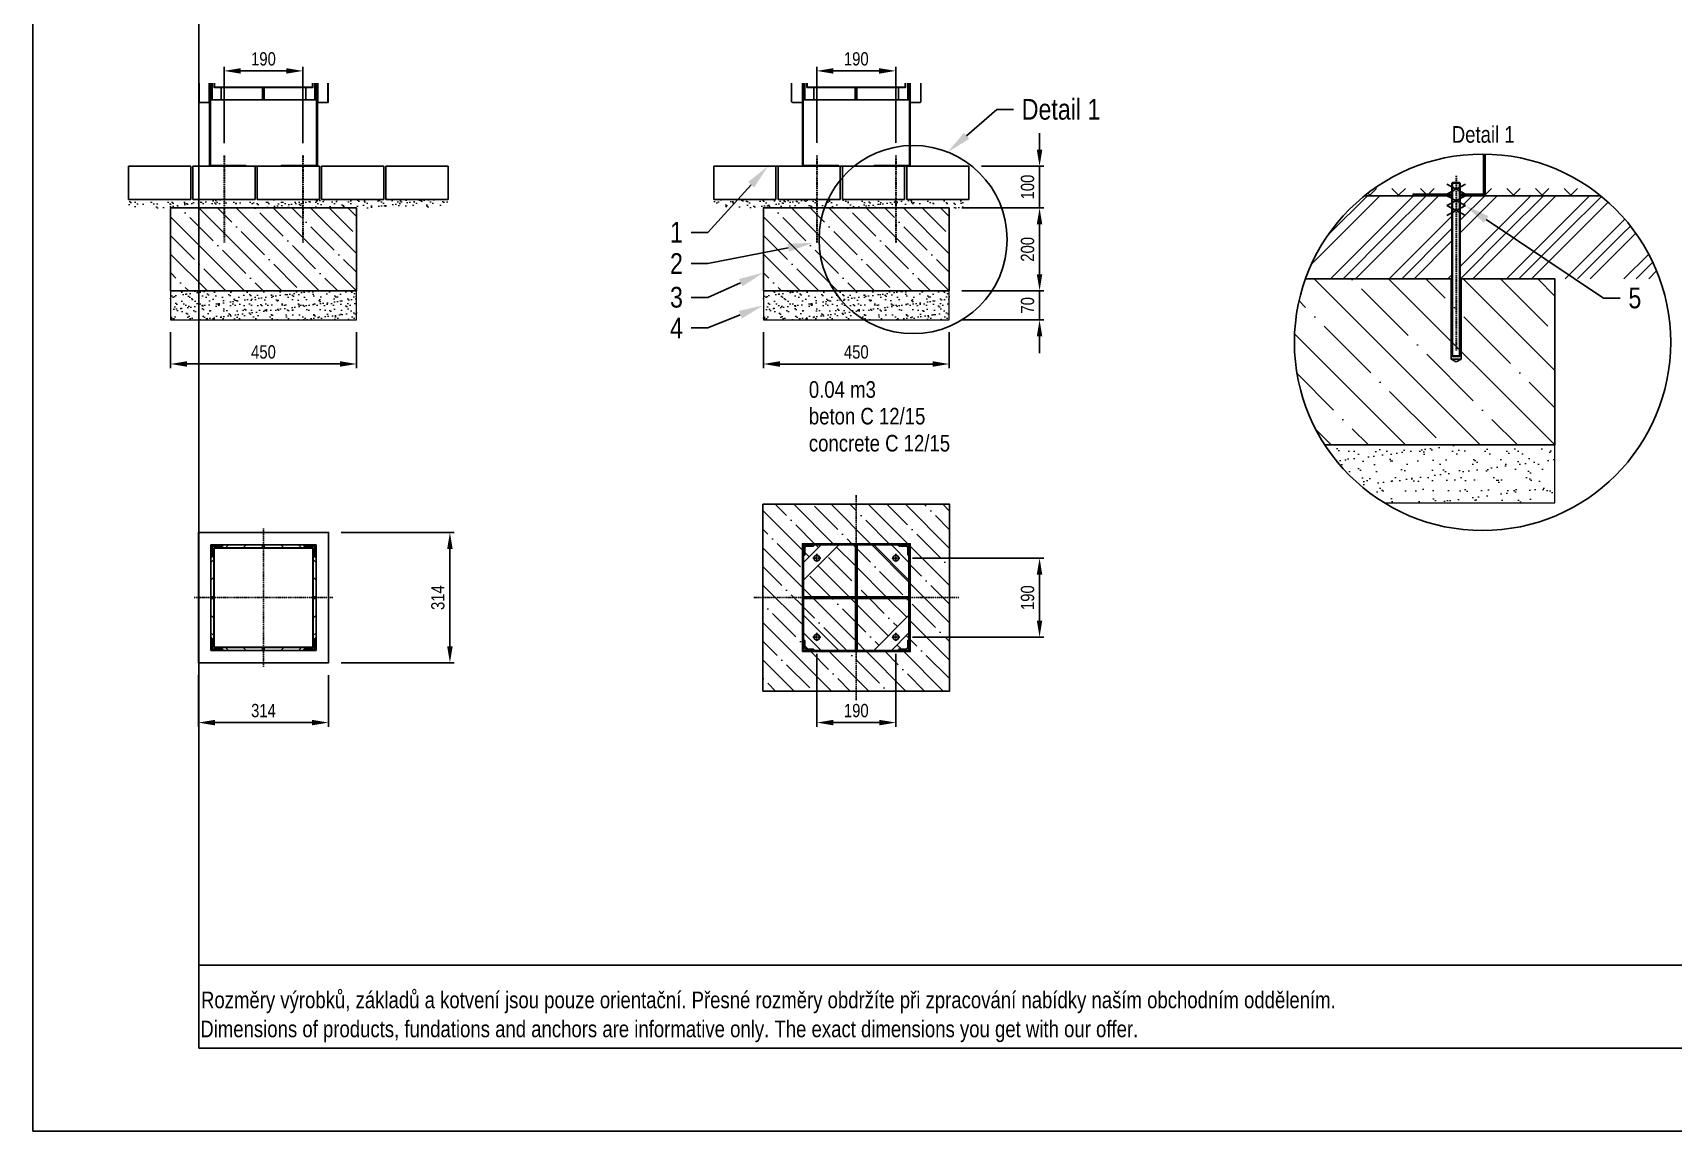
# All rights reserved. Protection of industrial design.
# Model space of a CAD drawing. Header units: millimetres. Extents: x 5064 to 11004, y 3085 to 7285.
# Drawn here: x 5064 to 9018, y 3085 to 5732 of the extents above; entities that cross this region are included whole.
import ezdxf
from ezdxf import colors
from ezdxf.entities.mleader import LeaderData, LeaderLine
from ezdxf.lldxf.tags import DXFTag
from ezdxf.math import Vec2, Vec3

# ---------------------------------------------------------------- set-up
doc = ezdxf.new("R2010")
doc.units = ezdxf.units.MM
doc.header["$LTSCALE"] = 0.3
doc.linetypes.add('DashDot', pattern=[15, 9, -3, 0, -3])
doc.layers.add('Nekreslit', color=6, linetype='Continuous', plot=False)
doc.layers.add('SRAFY', color=251, linetype='Continuous', lineweight=13)
doc.styles.add('SEACAD_Arial', font='arial.ttf', dxfattribs={"width": 0.8})
tags = doc.linetypes.add('HIDDEN2', pattern=[4.7625, 3.175, -1.5875]).pattern_tags.tags
tags[6:7] = [DXFTag(74, 4), DXFTag(75, 0), DXFTag(340, '0'), DXFTag(46, 0.0), DXFTag(50, 0.0), DXFTag(44, 0.0), DXFTag(45, 0.0)]
tags[4:5] = [DXFTag(74, 4), DXFTag(75, 0), DXFTag(340, '0'), DXFTag(46, 0.0), DXFTag(50, 0.0), DXFTag(44, 0.0), DXFTag(45, 0.0)]
doc.dimstyles.new('ISO-25', dxfattribs={"dimtxt": 1.6, "dimasz": 2, "dimexe": 0.5, "dimexo": 1.5, "dimtad": 1, "dimdec": 0, "dimtxsty": 'SEACAD_Arial', "dimcen": 2, "dimadec": 0, "dimazin": 0, "dimtfac": 1, "dimtdec": 0, "dimtmove": 0, "dimatfit": 3, "dimfxl": 1, "dimarcsym": 0})

# ---------------------------------------------------------------- blocks, each defined once
blk = doc.blocks.new('*D135')
at = {"color": 0, "lineweight": -2, "transparency": 16777216}
for p, q in [((6825.3, 5010.5), (6825.3, 4924.1)), ((7273.4, 5010.5), (7273.4, 4924.1)), ((6865.3, 4934.1), (7233.4, 4934.1))]:
    blk.add_line(p, q, dxfattribs=at)
at = {"color": 0, "transparency": 16777216}
for points in [[(6865.3, 4940.8), (6865.3, 4927.5), (6825.3, 4934.1)], [(7233.4, 4940.8), (7233.4, 4927.5), (7273.4, 4934.1)]]:
    blk.add_solid(points, dxfattribs=at)
at = {"layer": 'Defpoints', "color": 0, "transparency": 16777216}
for p in [(6825.3, 5040.5), (7273.4, 5040.5), (7273.4, 4934.1)]:
    blk.add_point(p, dxfattribs=at)
at = {"color": 0, "transparency": 16777216, "insert": (7049.4, 4963), "char_height": 32, "attachment_point": 5, "style": 'SEACAD_Arial'}
blk.add_mtext('450', dxfattribs=at)
blk = doc.blocks.new('*D163')
at = {"color": 0, "lineweight": -2, "transparency": 16777216}
for p, q in [((5525.4, 5466.7), (5525.4, 5650.5)), ((5565.4, 5640.5), (5675.4, 5640.5)), ((5715.4, 5466.7), (5715.4, 5650.5))]:
    blk.add_line(p, q, dxfattribs=at)
at = {"color": 0, "transparency": 16777216}
for points in [[(5565.4, 5647.1), (5565.4, 5633.8), (5525.4, 5640.5)], [(5675.4, 5647.1), (5675.4, 5633.8), (5715.4, 5640.5)]]:
    blk.add_solid(points, dxfattribs=at)
at = {"layer": 'Defpoints', "color": 0, "transparency": 16777216}
for p in [(5715.4, 5640.5), (5525.4, 5436.7), (5715.4, 5436.7)]:
    blk.add_point(p, dxfattribs=at)
at = {"color": 0, "transparency": 16777216, "insert": (5620.4, 5669.3), "char_height": 32, "attachment_point": 5, "style": 'SEACAD_Arial'}
blk.add_mtext('190', dxfattribs=at)
blk = doc.blocks.new('*D165')
at = {"color": 0, "lineweight": -2, "transparency": 16777216}
for p, q in [((6954.3, 5466.8), (6954.3, 5650.5)), ((6994.3, 5640.5), (7104.3, 5640.5)), ((7144.3, 5466.8), (7144.3, 5650.5))]:
    blk.add_line(p, q, dxfattribs=at)
at = {"color": 0, "transparency": 16777216}
for points in [[(6994.3, 5647.1), (6994.3, 5633.8), (6954.3, 5640.5)], [(7104.3, 5647.1), (7104.3, 5633.8), (7144.3, 5640.5)]]:
    blk.add_solid(points, dxfattribs=at)
at = {"layer": 'Defpoints', "color": 0, "transparency": 16777216}
for p in [(7144.3, 5640.5), (6954.3, 5436.8), (7144.3, 5436.8)]:
    blk.add_point(p, dxfattribs=at)
at = {"color": 0, "transparency": 16777216, "insert": (7049.3, 5669.3), "char_height": 32, "attachment_point": 5, "style": 'SEACAD_Arial'}
blk.add_mtext('190', dxfattribs=at)
blk = doc.blocks.new('*D166')
at = {"color": 0, "lineweight": -2, "transparency": 16777216}
for p, q in [((7491.1, 5450.7), (7491.1, 5490.7)), ((7350.8, 5410.7), (7501.1, 5410.7)), ((7491.1, 5410.7), (7491.1, 5310.5)), ((7303.4, 5310.5), (7501.1, 5310.5)), ((7491.1, 5270.5), (7491.1, 5230.5))]:
    blk.add_line(p, q, dxfattribs=at)
at = {"color": 0, "transparency": 16777216}
for points in [[(7484.4, 5450.7), (7497.7, 5450.7), (7491.1, 5410.7)], [(7484.4, 5270.5), (7497.7, 5270.5), (7491.1, 5310.5)]]:
    blk.add_solid(points, dxfattribs=at)
at = {"layer": 'Defpoints', "color": 0, "transparency": 16777216}
for p in [(7320.8, 5410.7), (7273.4, 5310.5), (7491.1, 5310.5)]:
    blk.add_point(p, dxfattribs=at)
at = {"color": 0, "transparency": 16777216, "insert": (7462.2, 5360.6), "char_height": 32, "attachment_point": 5, "rotation": 90, "style": 'SEACAD_Arial'}
blk.add_mtext('100', dxfattribs=at)
blk = doc.blocks.new('*D167')
at = {"color": 0, "lineweight": -2, "transparency": 16777216}
for p, q in [((7303.4, 5310.5), (7501.1, 5310.5)), ((7491.1, 5270.5), (7491.1, 5150.5)), ((7303.4, 5110.5), (7501.1, 5110.5))]:
    blk.add_line(p, q, dxfattribs=at)
at = {"color": 0, "transparency": 16777216}
for points in [[(7484.4, 5270.5), (7497.7, 5270.5), (7491.1, 5310.5)], [(7484.4, 5150.5), (7497.7, 5150.5), (7491.1, 5110.5)]]:
    blk.add_solid(points, dxfattribs=at)
at = {"layer": 'Defpoints', "color": 0, "transparency": 16777216}
for p in [(7273.4, 5310.5), (7273.4, 5110.5), (7491.1, 5110.5)]:
    blk.add_point(p, dxfattribs=at)
at = {"color": 0, "transparency": 16777216, "insert": (7462.2, 5210.5), "char_height": 32, "attachment_point": 5, "rotation": 90, "style": 'SEACAD_Arial'}
blk.add_mtext('200', dxfattribs=at)
blk = doc.blocks.new('*D168')
at = {"color": 0, "lineweight": -2, "transparency": 16777216}
for p, q in [((7491.1, 5150.5), (7491.1, 5190.5)), ((7303.4, 5110.5), (7501.1, 5110.5)), ((7491.1, 5110.5), (7491.1, 5040.5)), ((7303.4, 5040.5), (7501.1, 5040.5)), ((7491.1, 5000.5), (7491.1, 4960.5))]:
    blk.add_line(p, q, dxfattribs=at)
at = {"color": 0, "transparency": 16777216}
for points in [[(7484.4, 5150.5), (7497.7, 5150.5), (7491.1, 5110.5)], [(7484.4, 5000.5), (7497.7, 5000.5), (7491.1, 5040.5)]]:
    blk.add_solid(points, dxfattribs=at)
at = {"layer": 'Defpoints', "color": 0, "transparency": 16777216}
for p in [(7273.4, 5110.5), (7273.4, 5040.5), (7491.1, 5040.5)]:
    blk.add_point(p, dxfattribs=at)
at = {"color": 0, "transparency": 16777216, "insert": (7462.2, 5075.5), "char_height": 32, "attachment_point": 5, "rotation": 90, "style": 'SEACAD_Arial'}
blk.add_mtext('70', dxfattribs=at)
blk = doc.blocks.new('*D173')
at = {"color": 0, "lineweight": -2, "transparency": 16777216}
for p, q in [((5396.4, 5010.6), (5396.4, 4924.2)), ((5844.5, 5010.6), (5844.5, 4924.2)), ((5436.4, 4934.2), (5804.5, 4934.2))]:
    blk.add_line(p, q, dxfattribs=at)
at = {"color": 0, "transparency": 16777216}
for points in [[(5436.4, 4940.9), (5436.4, 4927.6), (5396.4, 4934.2)], [(5804.5, 4940.9), (5804.5, 4927.6), (5844.5, 4934.2)]]:
    blk.add_solid(points, dxfattribs=at)
at = {"layer": 'Defpoints', "color": 0, "transparency": 16777216}
for p in [(5396.4, 5040.6), (5844.5, 5040.6), (5844.5, 4934.2)]:
    blk.add_point(p, dxfattribs=at)
at = {"color": 0, "transparency": 16777216, "insert": (5620.4, 4963.1), "char_height": 32, "attachment_point": 5, "style": 'SEACAD_Arial'}
blk.add_mtext('450', dxfattribs=at)
blk = doc.blocks.new('L 30x30x3')
for p, q in [((30, 0), (0, 0)), ((0, 0), (0, -30)), ((30, -1), (30, 0)), ((0, -30), (1, -30)), ((3, -5), (3, -28)), ((28, -3), (5, -3))]:
    blk.add_line(p, q)
for centre, start, end in [((1, -28), 270, 0), ((5, -5), 90, 180), ((28, -1), 270, 0)]:
    blk.add_arc(centre, 2, start, end)
blk = doc.blocks.new('L 25x25x3')
for p, q in [((25, 0), (0, 0)), ((0, 0), (0, -25)), ((25, -1), (25, 0)), ((0, -25), (1, -25)), ((3, -6.5), (3, -23)), ((23, -3), (6.5, -3))]:
    blk.add_line(p, q)
for centre, radius, start, end in [((1, -23), 2, 270, 0), ((6.5, -6.5), 3.5, 90, 180), ((23, -1), 2, 270, 0)]:
    blk.add_arc(centre, radius, start, end)
blk = doc.blocks.new('*D202')
at = {"color": 0, "lineweight": -2, "transparency": 16777216}
for p, q in [((5463.4, 4184.1), (5463.4, 4060)), ((5777.4, 4184.1), (5777.4, 4060)), ((5503.4, 4070), (5737.4, 4070))]:
    blk.add_line(p, q, dxfattribs=at)
at = {"color": 0, "transparency": 16777216}
for points in [[(5503.4, 4076.6), (5503.4, 4063.3), (5463.4, 4070)], [(5737.4, 4076.6), (5737.4, 4063.3), (5777.4, 4070)]]:
    blk.add_solid(points, dxfattribs=at)
at = {"layer": 'Defpoints', "color": 0, "transparency": 16777216}
for p in [(5463.4, 4214.1), (5777.4, 4214.1), (5777.4, 4070)]:
    blk.add_point(p, dxfattribs=at)
at = {"color": 0, "transparency": 16777216, "insert": (5620.4, 4098.8), "char_height": 32, "attachment_point": 5, "style": 'SEACAD_Arial'}
blk.add_mtext('314', dxfattribs=at)
blk = doc.blocks.new('*D203')
at = {"color": 0, "lineweight": -2, "transparency": 16777216}
for p, q in [((5807.4, 4528.1), (6079.8, 4528.1)), ((6069.8, 4488.1), (6069.8, 4254.1)), ((5807.4, 4214.1), (6079.8, 4214.1))]:
    blk.add_line(p, q, dxfattribs=at)
at = {"color": 0, "transparency": 16777216}
for points in [[(6063.1, 4488.1), (6076.5, 4488.1), (6069.8, 4528.1)], [(6063.1, 4254.1), (6076.5, 4254.1), (6069.8, 4214.1)]]:
    blk.add_solid(points, dxfattribs=at)
at = {"layer": 'Defpoints', "color": 0, "transparency": 16777216}
for p in [(5777.4, 4528.1), (5777.4, 4214.1), (6069.8, 4214.1)]:
    blk.add_point(p, dxfattribs=at)
at = {"color": 0, "transparency": 16777216, "insert": (6040.9, 4371.1), "char_height": 32, "attachment_point": 5, "rotation": 90, "style": 'SEACAD_Arial'}
blk.add_mtext('314', dxfattribs=at)
blk = doc.blocks.new('*D204')
at = {"color": 0, "lineweight": -2, "transparency": 16777216}
for p, q in [((6954.2, 4235.9), (6954.2, 4060)), ((7144.5, 4235.9), (7144.5, 4060)), ((6994.2, 4070), (7104.5, 4070))]:
    blk.add_line(p, q, dxfattribs=at)
at = {"color": 0, "transparency": 16777216}
for points in [[(6994.2, 4076.6), (6994.2, 4063.3), (6954.2, 4070)], [(7104.5, 4076.6), (7104.5, 4063.3), (7144.5, 4070)]]:
    blk.add_solid(points, dxfattribs=at)
at = {"layer": 'Defpoints', "color": 0, "transparency": 16777216}
for p in [(6954.2, 4265.9), (7144.5, 4265.9), (7144.5, 4070)]:
    blk.add_point(p, dxfattribs=at)
at = {"color": 0, "transparency": 16777216, "insert": (7049.3, 4098.8), "char_height": 32, "attachment_point": 5, "style": 'SEACAD_Arial'}
blk.add_mtext('190', dxfattribs=at)
blk = doc.blocks.new('*D205')
at = {"color": 0, "lineweight": -2, "transparency": 16777216}
for p, q in [((7184.5, 4466.3), (7501.1, 4466.3)), ((7491.1, 4426.3), (7491.1, 4315.9)), ((7184.5, 4275.9), (7501.1, 4275.9))]:
    blk.add_line(p, q, dxfattribs=at)
at = {"color": 0, "transparency": 16777216}
for points in [[(7484.4, 4426.3), (7497.7, 4426.3), (7491.1, 4466.3)], [(7484.4, 4315.9), (7497.7, 4315.9), (7491.1, 4275.9)]]:
    blk.add_solid(points, dxfattribs=at)
at = {"layer": 'Defpoints', "color": 0, "transparency": 16777216}
for p in [(7154.5, 4466.3), (7154.5, 4275.9), (7491.1, 4275.9)]:
    blk.add_point(p, dxfattribs=at)
at = {"color": 0, "transparency": 16777216, "insert": (7462.2, 4371.1), "char_height": 32, "attachment_point": 5, "rotation": 90, "style": 'SEACAD_Arial'}
blk.add_mtext('190', dxfattribs=at)

msp = doc.modelspace()

# ---------------------------------------------------------------- hatches: boundary and pattern name
at = {"layer": 'SRAFY'}
h = msp.add_hatch(dxfattribs=at)
h.set_pattern_fill('ANGLE', color=256, scale=7, angle=45)
h.set_pattern_definition([(45, (1372.663, 3127.9), (-34.574, 34.574), [35.56, -13.335]), (135, (1372.663, 3127.9), (-34.574, -34.574), [35.56, -13.335])])
edge = h.paths.add_edge_path()
edge.add_line((8820.6, 5356.8), (8565.1, 5356.8))
edge.add_arc((-193086.9, 5352.5), 201652, -0.003622, 0.001208, ccw=False)
edge.add_line((8565.1, 5339.8), (8843.2, 5339.8))
edge.add_arc((8558.9, 4986.4), 453.5, 51.185, 54.752)
edge = h.paths.add_edge_path()
edge.add_line((8472.6, 5354.4), (8472.6, 5356.8))
edge.add_line((8472.6, 5356.8), (8297.2, 5356.8))
edge.add_arc((8558.9, 4986.4), 453.5, 125.248, 128.815)
edge.add_line((8274.7, 5339.8), (8391.4, 5339.8))
edge.add_line((8391.4, 5339.8), (8391.4, 5343.8))
edge.add_line((8391.4, 5343.8), (8472.6, 5343.8))
edge.add_line((8472.6, 5343.8), (8472.6, 5354.4))
h = msp.add_hatch(dxfattribs=at)
h.set_pattern_fill('ANSI31', color=256)
h.paths.add_polyline_path([(8565.1, 5439.9, 0.002205), (8561.1, 5439.9), (8561.1, 5339.8), (8565.1, 5339.8)])
h = msp.add_hatch(dxfattribs=at)
h.set_pattern_fill('GOST_GROUND', color=256, scale=10)
h.set_pattern_definition([(45, (1372.66, 3127.9), (141.4214, -9e-15), [200]), (45, (1402.66, 3127.9), (141.4214, -9e-15), [200]), (45, (1432.66, 3127.9), (141.4214, -9e-15), [200])])
h.paths.add_polyline_path([(8485.1, 5306.8), (8472.6, 5313.4), (8485.1, 5320.1), (8485.1, 5339.7), (8274.6, 5339.7, 0.138009), (8132.1, 5139.6), (8485.1, 5139.4)])
h.paths.add_polyline_path([(8843.2, 5339.7), (8505.1, 5339.7), (8505.1, 5320.1), (8517.6, 5313.4), (8505.1, 5306.8), (8505.1, 5139.4), (8733.2, 5139.2), (8985.9, 5139.2, 0.138278)])
h = msp.add_hatch(dxfattribs=at)
h.set_pattern_fill('ANSI31', color=256)
h.paths.add_polyline_path([(8481.1, 5343.8), (8391.4, 5343.8), (8391.4, 5339.8), (8481.1, 5339.8)])
h.paths.add_polyline_path([(8561.1, 5343.8), (8509.1, 5343.8), (8509.1, 5339.8), (8561.1, 5339.8)])
h = msp.add_hatch(dxfattribs=at)
h.set_pattern_fill('AR-SAND', color=256, scale=0.5)
h.paths.add_polyline_path([(5464.4, 5330.7), (5295.4, 5330.7), (5295.4, 5310.8), (5430.4, 5310.8), (5464.4, 5310.8)])
h.paths.add_polyline_path([(5514.4, 5330.7), (5464.4, 5330.7), (5464.4, 5310.8), (5514.4, 5310.7)])
h.paths.add_polyline_path([(5794.4, 5330.7), (5514.4, 5330.7), (5514.4, 5310.7), (5794.4, 5310.5)])
h.paths.add_polyline_path([(6065.4, 5330.7), (5794.4, 5330.7), (5794.4, 5310.5), (5878.5, 5310.5), (6065.4, 5310.5)])
h = msp.add_hatch(dxfattribs=at)
h.set_pattern_fill('ANSI35', color=256, scale=10, angle=90)
h.set_pattern_definition([(135, (-1258.534, 0.097), (-44.9013, -44.9013), []), (135, (-1258.534, 45), (-44.9013, -44.9013), [79.375, -15.875, 0, -15.875])])
h.paths.add_polyline_path([(5844.5, 5310.6), (5396.4, 5310.9), (5396.4, 5110.5), (5844.5, 5110.5)])
h = msp.add_hatch(dxfattribs=at)
h.set_pattern_fill('AR-SAND', color=256, scale=0.5)
h.set_pattern_definition([(37.5, (170.387, 0), (-0.800016, 24.47066), [0, -19.304, 0, -21.59, 0, -20.6375]), (7.5, (170.387, 0), (22.47616, 35.84126), [0, -10.414, 0, -17.399, 0, -6.6675]), (327.5, (154.766, 0), (39.54962, 0.07186), [0, -6.35, 0, -22.86, 0, -29.845]), (317.5, (154.766, 0), (38.17782, 11.14647), [0, -3.175, 0, -14.986, 0, -17.145])])
h.paths.add_polyline_path([(6763.6, 5330.7), (6705.8, 5330.7), (6705.8, 5310.8), (6745.4, 5310.8)])
h.paths.add_polyline_path([(6944.3, 5330.7), (6763.6, 5330.7), (6745.4, 5310.8), (6825.3, 5310.8), (6944.3, 5310.7)])
h.paths.add_polyline_path([(7154.3, 5330.7), (6944.3, 5330.7), (6944.3, 5310.7), (7154.3, 5310.5)])
h.paths.add_polyline_path([(7320.8, 5330.7), (7154.3, 5330.7), (7154.3, 5310.5), (7273.4, 5310.5), (7320.8, 5310.5)])
h = msp.add_hatch(dxfattribs=at)
h.set_pattern_fill('ANSI35', color=256, scale=10, angle=90)
h.set_pattern_definition([(135, (170.387, 0), (-44.9013, -44.9013), []), (135, (170.387, 44.9), (-44.9013, -44.9013), [79.375, -15.875, 0, -15.875])])
h.paths.add_polyline_path([(7273.4, 5310.5), (6825.3, 5310.8), (6825.3, 5110.5), (7273.4, 5110.5)])
h = msp.add_hatch(dxfattribs=at)
h.set_pattern_fill('AR-SAND', color=256, scale=0.5)
h.set_pattern_definition([(37.5, (6.963, -149.535), (-0.800016, 24.47066), [0, -19.304, 0, -21.59, 0, -20.6375]), (7.5, (6.963, -149.535), (22.47616, 35.84126), [0, -10.414, 0, -17.399, 0, -6.6675]), (327.5, (-8.658, -149.535), (39.54962, 0.07186), [0, -6.35, 0, -22.86, 0, -29.845]), (317.5, (-8.658, -149.535), (38.17782, 11.14647), [0, -3.175, 0, -14.986, 0, -17.145])])
h.paths.add_polyline_path([(5844.5, 5040.6), (5844.5, 5110.6), (5396.4, 5110.6), (5396.4, 5040.6)])
h = msp.add_hatch(dxfattribs=at)
h.set_pattern_fill('AR-SAND', color=256, scale=0.5)
h.set_pattern_definition([(37.5, (1435.883, -149.632), (-0.800016, 24.47066), [0, -19.304, 0, -21.59, 0, -20.6375]), (7.5, (1435.883, -149.632), (22.47616, 35.84126), [0, -10.414, 0, -17.399, 0, -6.6675]), (327.5, (1420.262, -149.632), (39.54962, 0.07186), [0, -6.35, 0, -22.86, 0, -29.845]), (317.5, (1420.262, -149.632), (38.17782, 11.14647), [0, -3.175, 0, -14.986, 0, -17.145])])
h.paths.add_polyline_path([(7273.4, 5040.5), (7273.4, 5110.5), (6825.3, 5110.5), (6825.3, 5040.5)])
h = msp.add_hatch(dxfattribs=at)
h.set_pattern_fill('ANSI35', color=256, scale=20, angle=90)
h.set_pattern_definition([(135, (-5472.8, -5481.73), (-89.8026, -89.8026), []), (135, (-5472.8, -5391.92), (-89.8026, -89.8026), [158.75, -31.75, 0, -31.75])])
edge = h.paths.add_edge_path()
edge.add_arc((8558.9, 4986.4), 453.5, 160.2531, 213.0381)
edge.add_line((8178.7, 4739.2), (8733.2, 4739.2))
edge.add_line((8733.2, 4739.2), (8733.2, 5139.2))
edge.add_line((8733.2, 5139.2), (8132.1, 5139.6))
h = msp.add_hatch(dxfattribs=at)
h.set_pattern_fill('AR-SAND', color=256)
h.set_pattern_definition([(37.5, (-5813.58, 815.907), (-1.60003, 48.94132), [0, -38.608, 0, -43.18, 0, -41.275]), (7.5, (-5813.58, 815.91), (44.95233, 71.6825), [0, -20.828, 0, -34.798, 0, -13.335]), (327.5, (-5844.82, 815.907), (79.09924, 0.14372), [0, -12.7, 0, -45.72, 0, -59.69]), (317.5, (-5844.82, 815.91), (76.35565, 22.29293), [0, -6.35, 0, -29.972, 0, -34.29])])
h.paths.add_polyline_path([(8733.2, 4739.2), (8178.7, 4739.2, 0.112104), (8322.8, 4599.2), (8733.2, 4599.2)])
h = msp.add_hatch(dxfattribs=at)
h.set_pattern_fill('ANSI35', color=256, scale=10, angle=90)
h.paths.add_polyline_path([(7274.3, 4596.1), (7049.3, 4596.1), (7049.3, 4501.1), (7179.3, 4501.1), (7179.3, 4371.1), (7274.3, 4371.1)])
h.paths.add_polyline_path([(7049.3, 4596.1), (6824.3, 4596.1), (6824.3, 4371.1), (6919.3, 4371.1), (6919.3, 4501.1), (7049.3, 4501.1)])
h.paths.add_polyline_path([(6919.3, 4371.1), (6824.3, 4371.1), (6824.3, 4146.1), (7049.3, 4146.1), (7049.3, 4241.1), (6919.3, 4241.1)])
h.paths.add_polyline_path([(7274.3, 4371.1), (7179.3, 4371.1), (7179.3, 4241.1), (7049.3, 4241.1), (7049.3, 4146.1), (7274.3, 4146.1)])
h.paths.add_polyline_path([(7173.3, 4267.1, -0.414214), (7175.3, 4269.1), (7176.3, 4269.1), (7176.3, 4286.5), (7133.9, 4244.1), (7151.3, 4244.1), (7151.3, 4245.1, -0.414214), (7153.3, 4247.1), (7169.8, 4247.1, 0.414214), (7173.3, 4250.6)], flags=16)
h.paths.add_polyline_path([(7176.3, 4328.9), (7176.3, 4369.1), (7051.3, 4369.1), (7051.3, 4244.1), (7091.5, 4244.1)], flags=17)
h.paths.add_polyline_path([(7176.3, 4413.2), (7091.5, 4498.1), (7051.3, 4498.1), (7051.3, 4373.1), (7176.3, 4373.1)], flags=17)
h.paths.add_polyline_path([(7047.3, 4498.1), (7007.2, 4498.1), (6922.3, 4413.2), (6922.3, 4373.1), (7047.3, 4373.1)], flags=17)
h.paths.add_polyline_path([(7047.3, 4369.1), (6922.3, 4369.1), (6922.3, 4328.9), (7007.2, 4244.1), (7047.3, 4244.1)], flags=17)
h.paths.add_polyline_path([(7173.3, 4491.6, 0.414214), (7169.8, 4495.1), (7153.3, 4495.1, -0.414214), (7151.3, 4497.1), (7151.3, 4498.1), (7133.9, 4498.1), (7176.3, 4455.7), (7176.3, 4473.1), (7175.3, 4473.1, -0.414214), (7173.3, 4475.1)], flags=16)
h.paths.add_polyline_path([(6922.3, 4286.5), (6922.3, 4269.1), (6923.3, 4269.1, -0.414214), (6925.3, 4267.1), (6925.3, 4250.6, 0.414214), (6928.8, 4247.1), (6945.3, 4247.1, -0.414214), (6947.3, 4245.1), (6947.3, 4244.1), (6964.8, 4244.1)], flags=16)
h.paths.add_polyline_path([(6964.8, 4498.1), (6947.3, 4498.1), (6947.3, 4497.1, -0.414214), (6945.3, 4495.1), (6928.8, 4495.1, 0.414214), (6925.3, 4491.6), (6925.3, 4475.1, -0.414214), (6923.3, 4473.1), (6922.3, 4473.1), (6922.3, 4455.7)], flags=16)

# ---------------------------------------------------------------- linework, layer by layer
at = {"color": 7, "linetype": 'Continuous'}
for p, q in [((5464.4, 5610.7), (5464.4, 5466.7)), ((5445.4, 5410.7), (5295.4, 5410.7)), ((5295.4, 5410.7), (5295.4, 5330.7)), ((5445.4, 5330.7), (5445.4, 5410.7)), ((5600.4, 5410.7), (5450.4, 5410.7)), ((5450.4, 5410.7), (5450.4, 5330.7)), ((5600.4, 5330.7), (5600.4, 5410.7)), ((5755.4, 5410.7), (5605.4, 5410.7)), ((5605.4, 5410.7), (5605.4, 5330.7)), ((5755.4, 5330.7), (5755.4, 5410.7)), ((5910.4, 5410.7), (5760.4, 5410.7)), ((5760.4, 5410.7), (5760.4, 5330.7)), ((5910.4, 5330.7), (5910.4, 5410.7)), ((6065.4, 5410.7), (5915.4, 5410.7)), ((5915.4, 5410.7), (5915.4, 5330.7)), ((6065.4, 5330.7), (6065.4, 5410.7)), ((6855.8, 5410.7), (6705.8, 5410.7)), ((6705.8, 5410.7), (6705.8, 5330.7)), ((6855.8, 5330.7), (6855.8, 5410.7)), ((7010.8, 5410.7), (6860.8, 5410.7)), ((6860.8, 5410.7), (6860.8, 5330.7)), ((7010.8, 5330.7), (7010.8, 5410.7)), ((7165.8, 5410.7), (7015.8, 5410.7)), ((7015.8, 5410.7), (7015.8, 5330.7)), ((7165.8, 5330.7), (7165.8, 5410.7)), ((7320.8, 5410.7), (7170.8, 5410.7)), ((7170.8, 5410.7), (7170.8, 5330.7)), ((7320.8, 5330.7), (7320.8, 5410.7)), ((8485.1, 5339.8), (8274.7, 5339.8)), ((8485.1, 5369.8), (8485.1, 4953.7)), ((8505.1, 4953.7), (8505.1, 5369.8)), ((5295.4, 5330.7), (5445.4, 5330.7)), ((5450.4, 5330.7), (5600.4, 5330.7)), ((5605.4, 5330.7), (5755.4, 5330.7)), ((5760.4, 5330.7), (5910.4, 5330.7)), ((5915.4, 5330.7), (6065.4, 5330.7)), ((6705.8, 5330.7), (6855.8, 5330.7)), ((6860.8, 5330.7), (7010.8, 5330.7)), ((7015.8, 5330.7), (7165.8, 5330.7)), ((7170.8, 5330.7), (7320.8, 5330.7))]:
    msp.add_line(p, q, dxfattribs=at)
for p, q in [((5496.4, 5610.7), (5496.4, 5570.7)), ((5722.4, 5600.7), (5518.4, 5600.7)), ((5607.4, 5600.7), (5604.4, 5600.7)), ((5727.4, 5600.7), (5724.4, 5600.7)), ((5744.4, 5610.7), (5744.4, 5570.7)), ((5750.4, 5600.7), (5747.4, 5600.7)), ((6925.3, 5610.7), (6925.3, 5570.7)), ((7151.3, 5600.7), (6947.3, 5600.7)), ((7036.3, 5600.7), (7033.3, 5600.7)), ((7156.3, 5600.7), (7153.3, 5600.7)), ((7173.3, 5610.7), (7173.3, 5570.7)), ((7179.3, 5600.7), (7176.3, 5600.7)), ((5490.4, 5564.7), (5490.4, 5410.7)), ((5490.4, 5564.7), (5490.4, 5410.7)), ((5492.4, 5570.7), (5747.4, 5570.7)), ((5750.4, 5564.7), (5750.4, 5410.7)), ((6919.3, 5564.7), (6919.3, 5410.7)), ((6919.3, 5564.7), (6919.3, 5410.7)), ((6919.3, 5564.7), (6919.3, 5410.7)), ((6921.3, 5570.7), (7176.3, 5570.7)), ((7179.3, 5564.7), (7179.3, 5410.7)), ((7179.3, 5564.7), (7179.3, 5410.7)), ((8565.1, 5439.7), (8565.1, 5339.8)), ((6836.3, 5410.7), (6876.3, 5410.7)), ((6919.3, 5410.7), (7179.3, 5410.7)), ((6919.3, 5410.7), (7179.3, 5410.7)), ((6919.3, 5410.7), (7179.3, 5410.7)), ((8274.7, 5339.8), (8485.1, 5339.8)), ((8471.1, 5339.8), (8485.1, 5339.8)), ((8472.6, 5367.8), (8517.6, 5343.8)), ((8472.6, 5343.8), (8517.6, 5367.8)), ((8472.6, 5339.8), (8517.6, 5315.8)), ((8472.6, 5315.8), (8517.6, 5339.8)), ((8481.1, 5343.8), (8481.1, 5339.8)), ((8486.7, 5371.4), (8503.5, 5371.4)), ((8505.1, 5339.8), (8559.1, 5339.8)), ((8509.1, 5343.8), (8509.1, 5339.8)), ((8561.1, 5343.8), (8561.1, 5339.8)), ((8565.1, 5339.8), (8843.2, 5339.8)), ((5295.4, 5330.7), (5437.4, 5330.7)), ((8472.6, 5315.8), (8517.6, 5291.8)), ((8472.6, 5291.8), (8517.6, 5315.8)), ((5528.8, 4491.1), (5535.8, 4498.1)), ((5571.3, 4491.1), (5578.3, 4498.1)), ((5662.6, 4498.1), (5669.6, 4491.1)), ((5705, 4498.1), (5712, 4491.1)), ((6922.3, 4455.7), (6964.8, 4498.1)), ((6922.3, 4413.2), (7007.2, 4498.1)), ((7091.5, 4498.1), (7176.3, 4413.2)), ((7133.9, 4498.1), (7176.3, 4455.7)), ((5493.4, 4455.7), (5500.4, 4462.7)), ((5740.4, 4462.7), (5747.4, 4455.7)), ((5493.4, 4413.2), (5500.4, 4420.2)), ((5740.4, 4420.2), (5747.4, 4413.2)), ((5500.4, 4321.9), (5493.4, 4328.9)), ((5747.4, 4328.9), (5740.4, 4321.9)), ((7007.2, 4244.1), (6922.3, 4328.9)), ((7176.3, 4328.9), (7091.5, 4244.1)), ((5500.4, 4279.5), (5493.4, 4286.5)), ((5747.4, 4286.5), (5740.4, 4279.5)), ((6964.8, 4244.1), (6922.3, 4286.5)), ((7176.3, 4286.5), (7133.9, 4244.1)), ((5535.8, 4244.1), (5528.8, 4251.1)), ((5578.3, 4244.1), (5571.3, 4251.1)), ((5669.6, 4251.1), (5662.6, 4244.1)), ((5712, 4251.1), (5705, 4244.1))]:
    msp.add_line(p, q)
at = {"linetype": 'DashDot', "lineweight": 30}
for p, q in [((5525.4, 5436.7), (5525.4, 5226.1)), ((5715.4, 5436.7), (5715.4, 5226.1)), ((6954.3, 5436.8), (6954.3, 5226.1)), ((7144.3, 5436.8), (7144.3, 5226.1)), ((8495.1, 5387.8), (8495.1, 4966.5))]:
    msp.add_line(p, q, dxfattribs=at)
at = {"lineweight": 15}
for p, q in [((6836.3, 5410.7), (6886.3, 5410.7)), ((8486.7, 5371.4), (8486.7, 4952.1)), ((8503.5, 4952.1), (8503.5, 5371.4))]:
    msp.add_line(p, q, dxfattribs=at)
at = {"color": 7, "linetype": 'HIDDEN2'}
for p, q in [((8486.7, 5371.4), (8485.1, 5369.8)), ((8505.1, 5369.8), (8485.1, 5369.8)), ((8505.1, 5369.8), (8503.5, 5371.4)), ((8485.1, 4953.7), (8505.1, 4953.7)), ((8485.1, 4953.7), (8486.7, 4952.1)), ((8495.1, 4952.1), (8486.7, 4952.1)), ((8503.5, 4952.1), (8495.1, 4952.1)), ((8503.5, 4952.1), (8505.1, 4953.7))]:
    msp.add_line(p, q, dxfattribs=at)
at = {"linetype": 'HIDDEN2'}
for p, q in [((8483.1, 5139.4), (8483.1, 4946.1)), ((8507.1, 4946.1), (8507.1, 5139.4))]:
    msp.add_line(p, q, dxfattribs=at)
at = {"color": 7, "linetype": 'HIDDEN2', "ltscale": 0.2}
msp.add_line((8483.1, 4946.1), (8507.1, 4946.1), dxfattribs=at)
at = {"linetype": 'HIDDEN2', "ltscale": 0.2}
for p in [(8483.1, 4946.1), (8507.1, 4946.1)]:
    msp.add_line(p, (8495.1, 4939.2), dxfattribs=at)
at = {"linetype": 'DashDot'}
for p, q in [((7049.3, 4618.1), (7049.3, 4124.1)), ((5620.4, 4538.1), (5620.4, 4204.1)), ((5453.4, 4371.1), (5787.4, 4371.1)), ((6802.3, 4371.1), (7296.3, 4371.1))]:
    msp.add_line(p, q, dxfattribs=at)
at = {"color": 0, "linetype": 'DashDot', "ltscale": 0.1}
for p, q in [((6954.2, 4476.3), (6954.2, 4456.3)), ((7144.5, 4476.3), (7144.5, 4456.3)), ((6964.2, 4466.3), (6944.2, 4466.3)), ((7154.5, 4466.3), (7134.5, 4466.3)), ((6964.2, 4275.9), (6944.2, 4275.9)), ((6954.2, 4285.9), (6954.2, 4265.9)), ((7154.5, 4275.9), (7134.5, 4275.9)), ((7144.5, 4285.9), (7144.5, 4265.9))]:
    msp.add_line(p, q, dxfattribs=at)
for points in [[(5464.4, 5610.7), (5464.4, 5564.7), (5490.4, 5564.7), (5490.4, 5610.7)], [(5465.4, 5610.7), (5465.4, 5564.7), (5489.4, 5564.7), (5489.4, 5610.7)], [(5493.4, 5600.7), (5490.4, 5600.7), (5490.4, 5410.7), (5750.4, 5410.7), (5750.4, 5600.7), (5747.4, 5600.7)], [(5493.4, 5600.7), (5493.4, 5610.7)], [(5493.4, 5570.7), (5493.4, 5610.7)], [(5501.4, 5610.7), (5501.4, 5600.7), (5739.4, 5600.7), (5739.4, 5610.7)], [(5502.4, 5610.7), (5502.4, 5601.7), (5738.4, 5601.7), (5738.4, 5610.7)], [(5518.4, 5600.7), (5518.4, 5570.7)], [(5722.4, 5600.7), (5722.4, 5570.7)], [(5747.4, 5570.7), (5747.4, 5610.7)], [(5776.4, 5610.7), (5776.4, 5564.7), (5750.4, 5564.7), (5750.4, 5610.7)], [(5775.4, 5610.7), (5775.4, 5564.7), (5751.4, 5564.7), (5751.4, 5610.7)], [(6922.3, 5600.7), (6919.3, 5600.7), (6919.3, 5410.7), (7179.3, 5410.7), (7179.3, 5600.7), (7176.3, 5600.7)], [(6922.3, 5600.7), (6922.3, 5610.7)], [(6922.3, 5570.7), (6922.3, 5610.7)], [(6930.3, 5610.7), (6930.3, 5600.7), (7168.3, 5600.7), (7168.3, 5610.7)], [(6931.3, 5610.7), (6931.3, 5601.7), (7167.3, 5601.7), (7167.3, 5610.7)], [(6947.3, 5600.7), (6947.3, 5570.7)], [(7151.3, 5600.7), (7151.3, 5570.7)], [(7176.3, 5570.7), (7176.3, 5610.7)], [(8561.1, 5439.9), (8561.1, 5339.8), (8565.1, 5339.8), (8565.1, 5439.9)], [(8485.1, 5343.8), (8391.4, 5343.8), (8391.4, 5339.8)], [(8391.4, 5339.8), (8485.1, 5339.8)], [(8505.1, 5339.8), (8561.1, 5339.8), (8561.1, 5343.8), (8505.1, 5343.8)], [(8485.1, 5139.4), (8132.1, 5139.6)], [(8178.7, 4739.2), (8733.2, 4739.2), (8733.2, 5139.2), (8505.1, 5139.4)], [(5622.4, 4491.1), (5622.4, 4498.1), (5618.4, 4498.1), (5618.4, 4491.1)], [(5500.4, 4373.1), (5493.4, 4373.1), (5493.4, 4369.1), (5500.4, 4369.1)], [(5740.4, 4369.1), (5747.4, 4369.1), (5747.4, 4373.1), (5740.4, 4373.1)], [(7047.3, 4373.1), (6922.3, 4373.1), (6922.3, 4369.1), (7047.3, 4369.1)], [(7051.3, 4369.1), (7176.3, 4369.1), (7176.3, 4373.1), (7051.3, 4373.1)], [(5618.4, 4251.1), (5618.4, 4244.1), (5622.4, 4244.1), (5622.4, 4251.1)]]:
    msp.add_lwpolyline(points)
for points in [[(5492.4, 5410.7), (5490.4, 5410.7), (5490.4, 5600.7), (5492.4, 5600.7)], [(5621.9, 5570.7), (5621.9, 5600.7), (5617.9, 5600.7), (5617.9, 5570.7)], [(5748.4, 5410.7), (5750.4, 5410.7), (5750.4, 5600.7), (5748.4, 5600.7)], [(6921.3, 5410.7), (6919.3, 5410.7), (6919.3, 5600.7), (6921.3, 5600.7)], [(7050.8, 5570.7), (7050.8, 5600.7), (7046.8, 5600.7), (7046.8, 5570.7)], [(7177.3, 5410.7), (7179.3, 5410.7), (7179.3, 5600.7), (7177.3, 5600.7)], [(5577.3, 5410.7), (5492.4, 5410.7), (5492.4, 5412.7), (5577.3, 5412.7)], [(5663.6, 5410.7), (5748.4, 5410.7), (5748.4, 5412.7), (5663.6, 5412.7)], [(7006.2, 5410.7), (6921.3, 5410.7), (6921.3, 5412.7), (7006.2, 5412.7)], [(7092.5, 5410.7), (7177.3, 5410.7), (7177.3, 5412.7), (7092.5, 5412.7)], [(5396.4, 5110.5), (5844.5, 5110.5), (5844.5, 5310.6), (5396.4, 5310.9)], [(6825.3, 5110.5), (7273.4, 5110.5), (7273.4, 5310.5), (6825.3, 5310.8)], [(6824.3, 4146.1), (7274.3, 4146.1), (7274.3, 4596.1), (6824.3, 4596.1)], [(5463.4, 4214.1), (5777.4, 4214.1), (5777.4, 4528.1), (5463.4, 4528.1)], [(5493.4, 4244.1), (5747.4, 4244.1), (5747.4, 4498.1), (5493.4, 4498.1)], [(5500.4, 4251.1), (5740.4, 4251.1), (5740.4, 4491.1), (5500.4, 4491.1)], [(5501.4, 4252.1), (5739.4, 4252.1), (5739.4, 4490.1), (5501.4, 4490.1)], [(6919.3, 4241.1), (7179.3, 4241.1), (7179.3, 4501.1), (6919.3, 4501.1)], [(6922.3, 4244.1), (7176.3, 4244.1), (7176.3, 4498.1), (6922.3, 4498.1)], [(7047.3, 4244.1), (7051.3, 4244.1), (7051.3, 4498.1), (7047.3, 4498.1)]]:
    msp.add_lwpolyline(points, close=True)
for points in [[(6893.3, 5610.7), (6893.3, 5566.7, 0.414214), (6895.3, 5564.7), (6917.3, 5564.7, 0.414214), (6919.3, 5566.7), (6919.3, 5610.7)], [(7205.3, 5610.7), (7205.3, 5566.7, -0.414214), (7203.3, 5564.7), (7181.3, 5564.7, -0.414214), (7179.3, 5566.7), (7179.3, 5610.7)]]:
    msp.add_lwpolyline(points, format="xyb")
for centre, radius in [((7186.2, 5234.1), 226.7), ((8558.9, 4986.4), 453.5), ((6954.2, 4466.3), 7), ((7144.5, 4466.3), 7), ((6954.2, 4275.9), 7), ((7144.5, 4275.9), 7)]:
    msp.add_circle(centre, radius)
at = {"color": 7, "linetype": 'Continuous'}
for centre in [(5529.4, 5410.7), (6045.5, 5410.7)]:
    msp.add_circle(centre, 0.01, dxfattribs=at)
at = {"layer": 'Nekreslit'}
msp.add_line((5464.4, 3485.3), (9504.4, 3485.3), dxfattribs=at)
for points in [[(5064.4, 3085.3), (11004.4, 3085.3), (11004.4, 7285.3), (5064.4, 7285.3)], [(5464.4, 3285.3), (9504.4, 3285.3), (9504.4, 6885.3), (5464.4, 6885.3)]]:
    msp.add_lwpolyline(points, close=True, dxfattribs=at)
at = {"layer": 'SRAFY'}
for p, q in [((5396.4, 5110.5), (5396.4, 5040.6)), ((5844.5, 5040.6), (5844.5, 5110.5)), ((6825.3, 5110.5), (6825.3, 5040.5)), ((7273.4, 5040.5), (7273.4, 5110.5)), ((5396.4, 5040.6), (5844.5, 5040.6)), ((6825.3, 5040.5), (7273.4, 5040.5)), ((8733.2, 4599.2), (8733.2, 4739.2)), ((8322.8, 4599.2), (8733.2, 4599.2))]:
    msp.add_line(p, q, dxfattribs=at)

# ---------------------------------------------------------------- block references
for name, p in [('L 30x30x3', (5493.4, 4498.1)), ('L 25x25x3', (6922.3, 4498.1))]:
    msp.add_blockref(name, p)
at = {"xscale": -1}
msp.add_blockref('L 30x30x3', (5747.4, 4498.1), dxfattribs=at)
for name, p, rotation in [('L 25x25x3', (7176.3, 4498.1), 269.9999999999999), ('L 30x30x3', (5747.4, 4244.1), 180), ('L 25x25x3', (6922.3, 4244.1), 89.99999999999999), ('L 25x25x3', (7176.3, 4244.1), 180)]:
    msp.add_blockref(name, p, dxfattribs=dict(rotation=rotation))
at = {"xscale": -1, "rotation": 180}
msp.add_blockref('L 30x30x3', (5493.4, 4244.1), dxfattribs=at)

# ---------------------------------------------------------------- texts
at = {"style": 'SEACAD_Arial', "width": 0.8}
for s, height, p in [('0.04 m3', 40, (6935, 4852.7)), ('beton C 12/15', 40, (6935, 4788.5)), ('concrete C 12/15', 40, (6935, 4723.3)), ('Rozměry výrobků, základů a kotvení jsou pouze orientační. Přesné rozměry obdržíte při zpracování nabídky naším obchodním oddělením.', 39.9982, (5469.8, 3381.6)), ('Dimensions of products, fundations and anchors are informative only. The exact dimensions you get with our offer.', 39.9982, (5468.2, 3311.7))]:
    msp.add_text(s, height=height, dxfattribs=at).set_placement(p)
at = {"insert": (8484.7, 5507.4), "char_height": 40, "attachment_point": 1, "style": 'SEACAD_Arial'}
msp.add_mtext_dynamic_manual_height_columns('Detail 1', width=226.121, gutter_width=200, heights=[0], dxfattribs=at)

# ---------------------------------------------------------------- dimensions: what is measured, and where the dimension line sits
for base, p1, p2, picture, middle in [((5715.4, 5640.5), (5525.4, 5436.7), (5715.4, 5436.7), '*D163', (5620.4, 5669.3)), ((7144.3, 5640.5), (6954.3, 5436.8), (7144.3, 5436.8), '*D165', (7049.3, 5669.3)), ((7144.5, 4070), (6954.2, 4265.9), (7144.5, 4265.9), '*D204', (7049.3, 4098.8)), ((5777.4, 4070), (5463.4, 4214.1), (5777.4, 4214.1), '*D202', (5620.4, 4098.8))]:
    dim = msp.add_linear_dim(base=base, p1=p1, p2=p2, dimstyle='ISO-25')
    dim.commit()
    dim.dimension.update_dxf_attribs({"geometry": picture, "text_midpoint": middle})
for base, p1, p2, picture, middle in [((7491.1, 5310.5), (7320.8, 5410.7), (7273.4, 5310.5), '*D166', (7462.2, 5360.6)), ((7491.1, 5110.5), (7273.4, 5310.5), (7273.4, 5110.5), '*D167', (7462.2, 5210.5)), ((7491.1, 5040.5), (7273.4, 5110.5), (7273.4, 5040.5), '*D168', (7462.2, 5075.5)), ((6069.8, 4214.1), (5777.4, 4528.1), (5777.4, 4214.1), '*D203', (6040.9, 4371.1)), ((7491.1, 4275.9), (7154.5, 4466.3), (7154.5, 4275.9), '*D205', (7462.2, 4371.1))]:
    dim = msp.add_linear_dim(base=base, p1=p1, p2=p2, angle=90, dimstyle='ISO-25')
    dim.commit()
    dim.dimension.update_dxf_attribs({"geometry": picture, "text_midpoint": middle})
for base, p1, p2, picture, middle in [((5844.5, 4934.2), (5396.4, 5040.6), (5844.5, 5040.6), '*D173', (5620.4, 4963.1)), ((7273.4, 4934.1), (6825.3, 5040.5), (7273.4, 5040.5), '*D135', (7049.4, 4963))]:
    dim = msp.add_linear_dim(base=base, p1=p1, p2=p2, dimstyle='ISO-25', override={"dimscale": 0, "dimrnd": 10, "dimtix": 0, "dimtofl": 1, "dimtmove": 0, "dimatfit": 3})
    dim.commit()
    dim.dimension.update_dxf_attribs({"geometry": picture, "text_midpoint": middle})

# ---------------------------------------------------------------- leaders
ml = msp.add_multileader_mtext('Standard')
ml.set_content('Detail 1', color=256, style='SEACAD_Arial')
ml.set_leader_properties(lineweight=-3)
ml.build(insert=Vec2(0, 0))
ml.multileader.update_dxf_attribs({"text_right_attachment_type": 6, "dogleg_length": 2, "arrow_head_size": 60, "scale": 20})
ctx = ml.context
ctx.base_point, ctx.scale, ctx.char_height, ctx.arrow_head_size, ctx.landing_gap_size, ctx.plane_origin = Vec3(7428.2, 5547.6), 20, 50, 60, 20, Vec3(8835.4, 5437.4)
ctx.right_attachment = 6
notes = []
notes.append((ctx, [(0, (1, 1, 0), (7388.2, 5547.6), (1, 0), 40, [(0, [(7270, 5444.8)], 0, [])])]))
ctx.mtext.insert, ctx.mtext.flow_direction = Vec3(7448.2, 5573), 5
ml = msp.add_multileader_mtext('Standard')
ml.set_content('1', color=256, style='SEACAD_Arial')
ml.set_leader_properties()
ml.build(insert=Vec2(0, 0))
ml.multileader.update_dxf_attribs({"dogleg_length": 2, "arrow_head_size": 60, "scale": 20})
ctx = ml.context
ctx.base_point, ctx.scale, ctx.char_height, ctx.arrow_head_size, ctx.landing_gap_size, ctx.plane_origin = Vec3(6596.7, 5251.4), 20, 50, 60, 20, Vec3(6736.7, 5410.8)
ctx.text_align_type = 2
notes.append((ctx, [(1, (1, 1, 0), (6691.4, 5251.4), (-1, 0), 40, [(0, [(6836.3, 5410.7)], 0, [])])]))
ctx.mtext.insert, ctx.mtext.alignment, ctx.mtext.flow_direction = Vec3(6631.4, 5276.4), 3, 5
ml = msp.add_multileader_mtext('Standard')
ml.set_content('5', color=256, style='SEACAD_Arial')
ml.set_leader_properties()
ml.build(insert=Vec2(0, 0))
ml.multileader.update_dxf_attribs({"text_right_attachment_type": 6, "dogleg_length": 2, "arrow_head_size": 60, "scale": 20})
ctx = ml.context
ctx.base_point, ctx.scale, ctx.char_height, ctx.arrow_head_size, ctx.landing_gap_size, ctx.plane_origin = Vec3(8890.5, 5093), 20, 50, 60, 20, Vec3(8379.8, 5230.7)
ctx.right_attachment = 6
notes.append((ctx, [(0, (1, 1, 0), (8850.5, 5093), (1, 0), 40, [(0, [(8517.6, 5315.8)], 0, [])])]))
ctx.mtext.insert, ctx.mtext.flow_direction = Vec3(8910.5, 5118.4), 5
ml = msp.add_multileader_mtext('Standard')
ml.set_content('2', color=256, style='SEACAD_Arial')
ml.set_leader_properties()
ml.build(insert=Vec2(0, 0))
ml.multileader.update_dxf_attribs({"dogleg_length": 2, "arrow_head_size": 60, "scale": 20})
ctx = ml.context
ctx.base_point, ctx.scale, ctx.char_height, ctx.arrow_head_size, ctx.landing_gap_size, ctx.plane_origin = Vec3(6584.9, 5176.3), 20, 50, 60, 20, Vec3(7143.4, 5226.2)
ctx.text_align_type = 2
notes.append((ctx, [(1, (1, 1, 0), (6691.4, 5176.3), (-1, 0), 40, [(0, [(6944.3, 5226.1)], 0, [])])]))
ctx.mtext.insert, ctx.mtext.alignment, ctx.mtext.flow_direction = Vec3(6631.4, 5201.3), 3, 5
ml = msp.add_multileader_mtext('Standard')
ml.set_content('3', color=256, style='SEACAD_Arial')
ml.set_leader_properties()
ml.build(insert=Vec2(0, 0))
ml.multileader.update_dxf_attribs({"dogleg_length": 2, "arrow_head_size": 60, "scale": 20})
ctx = ml.context
ctx.base_point, ctx.scale, ctx.char_height, ctx.arrow_head_size, ctx.landing_gap_size, ctx.plane_origin = Vec3(6585.2, 5094.7), 20, 50, 60, 20, Vec3(7142.3, 5013.3)
ctx.text_align_type = 2
notes.append((ctx, [(1, (1, 1, 0), (6691.4, 5094.7), (-1, 0), 40, [(0, [(6825.3, 5154.4)], 0, [])])]))
ctx.mtext.insert, ctx.mtext.alignment, ctx.mtext.flow_direction = Vec3(6631.4, 5120.1), 3, 5
ml = msp.add_multileader_mtext('Standard')
ml.set_content('4', color=256, style='SEACAD_Arial')
ml.set_leader_properties()
ml.build(insert=Vec2(0, 0))
ml.multileader.update_dxf_attribs({"dogleg_length": 2, "arrow_head_size": 60, "scale": 20})
ctx = ml.context
ctx.base_point, ctx.scale, ctx.char_height, ctx.arrow_head_size, ctx.landing_gap_size, ctx.plane_origin = Vec3(6583.8, 5021.1), 20, 50, 60, 20, Vec3(7063.2, 5116.6)
ctx.text_align_type = 2
notes.append((ctx, [(1, (1, 1, 0), (6691.4, 5021.1), (-1, 0), 40, [(0, [(6825.3, 5075.5)], 0, [])])]))
ctx.mtext.insert, ctx.mtext.alignment, ctx.mtext.flow_direction = Vec3(6631.4, 5046.1), 3, 5
for ctx, leaders in notes:
    for number, flags, end, landing, length, lines in leaders:
        leader = LeaderData()
        leader.index, (leader.has_last_leader_line, leader.has_dogleg_vector, leader.attachment_direction) = number, flags
        leader.last_leader_point, leader.dogleg_vector, leader.dogleg_length = Vec3(end), Vec3(landing), length
        for number, points, colour, breaks in lines:
            line = LeaderLine()
            line.index, line.vertices, line.color, line.breaks = number, Vec3.list(points), colors.encode_raw_color(colour), breaks
            leader.lines.append(line)
        ctx.leaders.append(leader)

doc.saveas('drawing.dxf')
